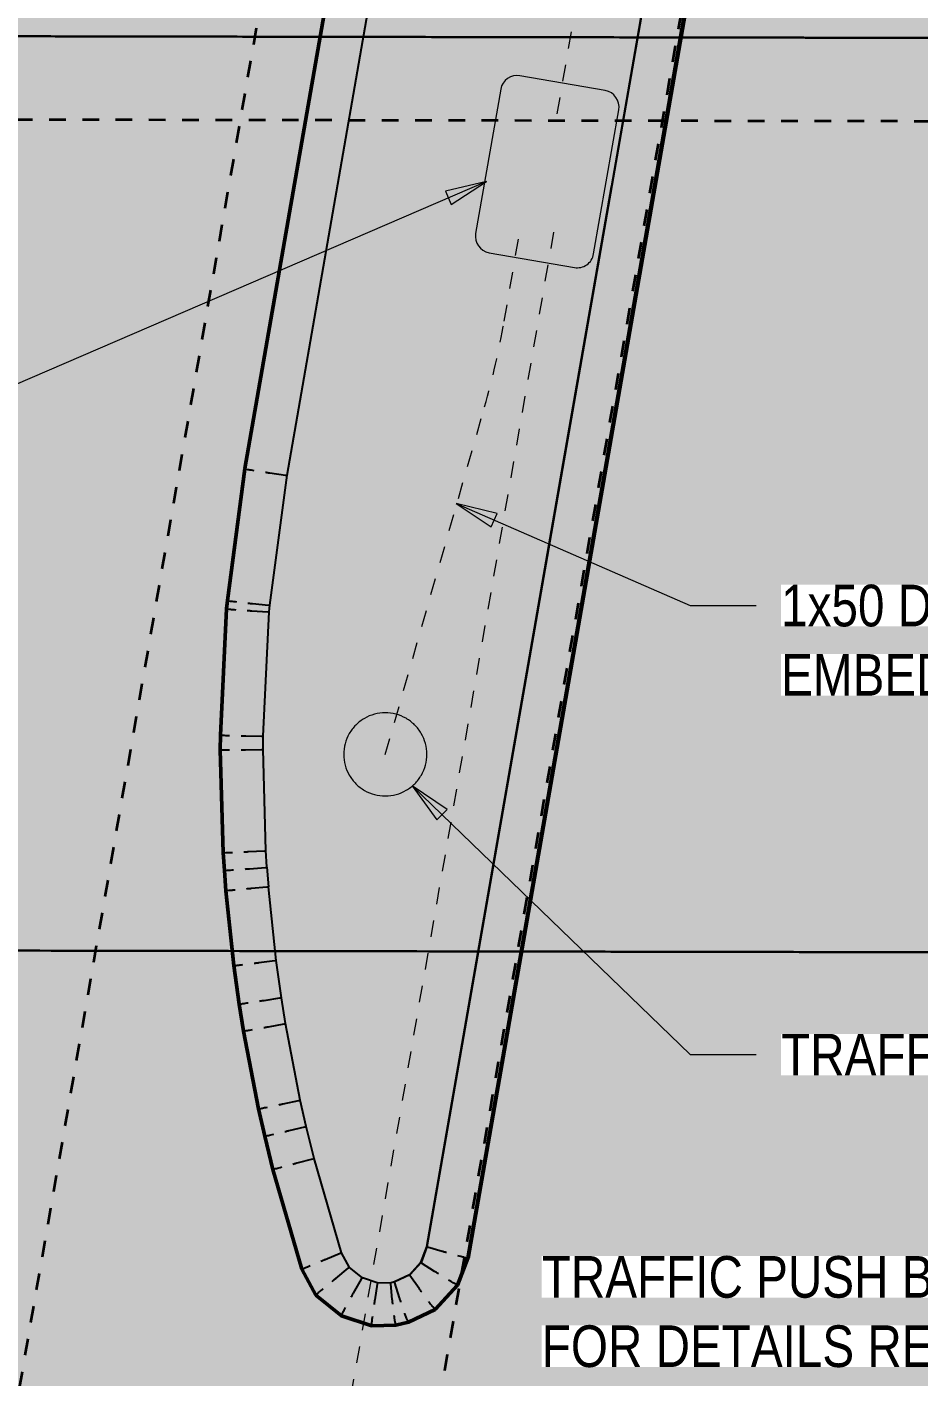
# Model space of a CAD drawing. Header units: metres. Extents: x -1161 to -1081, y 0 to 563.
# Drawn here: x -1126.31 to -1120.95, y 518.45 to 526.57 of the extents above; entities that cross this region are included whole.
import ezdxf

# ---------------------------------------------------------------- set-up
doc = ezdxf.new("R2010")
doc.units = ezdxf.units.M
for name, pattern in [('ControlLine', [0.02, 0.0125, -0.0025, 0.0025, -0.0025]), ('Dash - Tight', [0.0045, 0.003, -0.0015]), ('JacobsDash', [0.0045, 0.003, -0.0015])]:
    doc.linetypes.add(name, pattern=pattern)
for name, color, linetype, lineweight in [('A-DETL', 7, 'Continuous', 13), ('A-DETL-GENF', 7, 'Continuous', 9), ('A-FLOR', 7, 'Continuous', 50), ('A-FLOR-HDLN', 7, 'JacobsDash', 18), ('A-GENM', 7, 'Continuous', 35), ('A-MASS', 7, 'Continuous', 50), ('G-ANNO-TEXT', 7, 'Continuous', 9)]:
    doc.layers.add(name, color=color, linetype=linetype, lineweight=lineweight)
doc.styles.add('Arial Narrow_2', font='ARIALN.TTF', dxfattribs={"height": 0.25})

# ---------------------------------------------------------------- blocks, each defined once
blk = doc.blocks.new('T2DPAA-T2D-PWA-RW-M2D-000001_ControlLines_rvt-1-DRG-2873121 - DECK SLAB GENERAL ARRANGEMENT PLAN')
at = {"layer": 'A-DETL', "color": 150, "linetype": 'ControlLine', "lineweight": 35, "true_color": 0x0080ff}
blk.add_line((-1150.7819, 526.0536), (-1108.6949, 525.9788), dxfattribs=at)
blk = doc.blocks.new('T2DPAA-T2D-PWA-RW-M2D-000002_ControlLinesMinor_rvt-1-DRG-2873121 - DECK SLAB GENERAL ARRANGEMENT PLAN')
at = {"layer": 'A-DETL', "color": 150, "linetype": 'ControlLine', "lineweight": 35, "true_color": 0x0080ff}
for p, q in [((-1128.7625, 504.5909), (-1123.4935, 534.8344)), ((-1123.7031, 519.0658), (-1121.0236, 534.4455)), ((-1125.417, 509.2284), (-1123.7046, 519.0571)), ((-1123.7045, 519.0576), (-1123.7031, 519.0653))]:
    blk.add_line(p, q, dxfattribs=at)
blk = doc.blocks.new('Top of Pavement - RL A - Top of Pavement - RL A-68818558-DRG-2873121 - DECK SLAB GENERAL ARRANGEMENT PLAN')
at = {"layer": 'A-GENM', "color": 253, "lineweight": 25, "true_color": 0xa3a3a3}
blk.add_open_spline([(113.3139, 47.4193), (113.3606, 47.2423), (113.457, 46.8772), (113.603, 46.3238), (113.7519, 45.7592), (113.9009, 45.1947), (114.0499, 44.6301), (114.1989, 44.0655), (114.3478, 43.5009), (114.472, 43.0305), (114.5713, 42.6541), (114.6706, 42.2777), (114.7947, 41.8072), (114.9437, 41.2426), (115.0927, 40.678), (115.2416, 40.1134), (115.3906, 39.5488), (115.5396, 38.9842), (115.6886, 38.4197), (115.8375, 37.8551), (115.9865, 37.2905), (116.1355, 36.7259), (116.2845, 36.1613), (116.4334, 35.5967), (116.5824, 35.0321), (116.7314, 34.4674), (116.8804, 33.9028), (117.0294, 33.3382), (117.1783, 32.7736), (117.3273, 32.209), (117.4763, 31.6444), (117.6253, 31.0798), (117.7743, 30.5152), (117.9232, 29.9506), (118.0722, 29.3859), (118.2212, 28.8213), (118.3702, 28.2567), (118.5191, 27.6921), (118.6681, 27.1275), (118.8171, 26.5629), (118.9661, 25.9982), (119.1151, 25.4336), (119.2641, 24.869), (119.413, 24.3044), (119.562, 23.7398), (119.711, 23.1752), (119.8351, 22.7046), (119.9345, 22.3282), (120.009, 22.0459), (120.0834, 21.7636), (120.1828, 21.3872), (120.3069, 20.9167), (120.4559, 20.3521), (120.6049, 19.7874), (120.7539, 19.2228), (120.9028, 18.6582), (121.0518, 18.0936), (121.2008, 17.529), (121.3498, 16.9643), (121.4988, 16.3997), (121.6477, 15.8351), (121.7967, 15.2705), (121.9457, 14.7059), (122.0947, 14.1413), (122.2437, 13.5767), (122.3926, 13.012), (122.5416, 12.4474), (122.6906, 11.8828), (122.8396, 11.3182), (122.9885, 10.7536), (123.1375, 10.189), (123.2865, 9.6244), (123.4355, 9.0598), (123.5596, 8.5893), (123.6589, 8.2129), (123.7583, 7.8365), (123.8824, 7.366), (124.0314, 6.8014), (124.1803, 6.2368), (124.3293, 5.6722), (124.4783, 5.1076), (124.6273, 4.543), (124.7762, 3.9784), (124.9004, 3.5078), (124.9998, 3.1313), (125.0991, 2.7548), (125.2233, 2.2842), (125.3723, 1.7195), (125.5213, 1.1548), (125.6703, 0.5901), (125.8193, 0.0253), (125.9683, -0.5394), (126.1173, -1.1041), (126.2663, -1.6688), (126.4153, -2.2336), (126.5643, -2.7983), (126.7134, -3.363), (126.8624, -3.9277), (127.0114, -4.4924), (127.1604, -5.0571), (127.3094, -5.6218), (127.4584, -6.1865), (127.6074, -6.7512), (127.7564, -7.3159), (127.9054, -7.8806), (128.0544, -8.4453), (128.2034, -9.01), (128.3313, -9.4946), (128.4095, -9.7911), (128.438, -9.8993)], degree=3, knots=[0.318789, 0.318789, 0.318789, 0.318789, 0.3225806, 0.3266129, 0.3306452, 0.3346774, 0.3387097, 0.3427419, 0.3467742, 0.3508065, 0.3528226, 0.3548387, 0.358871, 0.3629032, 0.3669355, 0.3709677, 0.375, 0.3790323, 0.3830645, 0.3870968, 0.391129, 0.3951613, 0.3991935, 0.4032258, 0.4072581, 0.4112903, 0.4153226, 0.4193548, 0.4233871, 0.4274194, 0.4314516, 0.4354839, 0.4395161, 0.4435484, 0.4475806, 0.4516129, 0.4556452, 0.4596774, 0.4637097, 0.4677419, 0.4717742, 0.4758065, 0.4798387, 0.483871, 0.4879032, 0.4919355, 0.4959677, 0.4979839, 0.5, 0.5020161, 0.5040323, 0.5080645, 0.5120968, 0.516129, 0.5201613, 0.5241935, 0.5282258, 0.5322581, 0.5362903, 0.5403226, 0.5443548, 0.5483871, 0.5524194, 0.5564516, 0.5604839, 0.5645161, 0.5685484, 0.5725806, 0.5766129, 0.5806452, 0.5846774, 0.5887097, 0.5927419, 0.5967742, 0.5987903, 0.6008065, 0.6048387, 0.608871, 0.6129032, 0.6169355, 0.6209677, 0.625, 0.6290323, 0.6330645, 0.6350806, 0.6370968, 0.641129, 0.6451613, 0.6491935, 0.6532258, 0.6572581, 0.6612903, 0.6653226, 0.6693548, 0.6733871, 0.6774194, 0.6814516, 0.6854839, 0.6895161, 0.6935484, 0.6975806, 0.7016129, 0.7056452, 0.7096774, 0.7137097, 0.7177419, 0.7217742, 0.7258065, 0.7281252, 0.7281252, 0.7281252, 0.7281252], dxfattribs=at)
at = {"layer": 'A-GENM', "color": 9, "lineweight": 25, "true_color": 0xbebebe}
for points in [[(119.562, 23.7398), (119.5325, 23.8517), (119.503, 23.9635), (119.4734, 24.0754)], [(119.711, 23.1752), (119.6613, 23.3634), (119.6117, 23.5516), (119.562, 23.7398)], [(119.86, 22.6105), (119.8103, 22.7987), (119.7607, 22.9869), (119.711, 23.1752)], [(120.009, 22.0459), (119.9841, 22.14), (119.9345, 22.3282), (119.8848, 22.5164), (119.86, 22.6105)], [(120.1579, 21.4813), (120.1331, 21.5754), (120.0834, 21.7636), (120.0338, 21.9518), (120.009, 22.0459)], [(120.6049, 19.7874), (120.5704, 19.918), (120.536, 20.0486), (120.5015, 20.1792)], [(120.7539, 19.2228), (120.7187, 19.3561), (120.6835, 19.4894), (120.6484, 19.6226)]]:
    blk.add_open_spline(points, degree=3, dxfattribs=at)
blk.add_open_spline([(120.3546, 20.7358), (120.3387, 20.7961), (120.2732, 21.0446), (120.2076, 21.2931), (120.1579, 21.4813)], degree=3, knots=[-0.509356026, -0.509356026, -0.509356026, -0.509356026, -0.508064516, -0.504032258, -0.504032258, -0.504032258, -0.504032258], dxfattribs=at)
at = {"layer": 'A-GENM', "color": 254, "lineweight": 25, "true_color": 0xd1d1d1}
for points, knots in [([(120.5015, 20.1792), (120.4863, 20.2368), (120.4373, 20.4224), (120.3884, 20.6079), (120.3546, 20.7358)], [-0.513331016, -0.513331016, -0.513331016, -0.513331016, -0.512096774, -0.509356026, -0.509356026, -0.509356026, -0.509356026]), ([(121.089, 17.9528), (121.0766, 17.9997), (121.0145, 18.2349), (120.9525, 18.47), (120.9028, 18.6582)], [-0.529230979, -0.529230979, -0.529230979, -0.529230979, -0.528225806, -0.524193548, -0.524193548, -0.524193548, -0.524193548])]:
    blk.add_open_spline(points, degree=3, knots=knots, dxfattribs=at)
for points in [[(120.6484, 19.6226), (120.6339, 19.6776), (120.6194, 19.7325), (120.6049, 19.7874)], [(120.9028, 18.6582), (120.8532, 18.8464), (120.8035, 19.0346), (120.7539, 19.2228)]]:
    blk.add_open_spline(points, degree=3, dxfattribs=at)
blk = doc.blocks.new('T2DPAA-T2D-C3S-RS-M3D-100334_rvt-1-DRG-2873121 - DECK SLAB GENERAL ARRANGEMENT PLAN')
at = {"layer": 'A-GENM', "color": 253, "lineweight": 25, "true_color": 0xa3a3a3}
for points, knots in [([(-1150.7819, 526.5536), (-1150.6013, 526.5533), (-1150.2288, 526.5526), (-1149.6644, 526.5516), (-1149.0888, 526.5506), (-1148.5132, 526.5495), (-1147.9376, 526.5485), (-1147.362, 526.5475), (-1146.7864, 526.5465), (-1146.3067, 526.5456), (-1145.9229, 526.5449), (-1145.5392, 526.5443), (-1145.0595, 526.5434), (-1144.4839, 526.5424), (-1143.9083, 526.5414), (-1143.3327, 526.5403), (-1142.7571, 526.5393), (-1142.1814, 526.5383), (-1141.6058, 526.5373), (-1141.0302, 526.5362), (-1140.4546, 526.5352), (-1139.8789, 526.5342), (-1139.3033, 526.5332), (-1138.7277, 526.5321), (-1138.152, 526.5311), (-1137.5764, 526.5301), (-1137.0008, 526.5291), (-1136.4251, 526.5281), (-1135.8495, 526.527), (-1135.2738, 526.526), (-1134.6982, 526.525), (-1134.1226, 526.524), (-1133.5469, 526.5229), (-1132.9713, 526.5219), (-1132.3956, 526.5209), (-1131.82, 526.5199), (-1131.2443, 526.5188), (-1130.6687, 526.5178), (-1130.093, 526.5168), (-1129.5174, 526.5158), (-1128.9418, 526.5147), (-1128.3661, 526.5137), (-1127.7905, 526.5127), (-1127.2148, 526.5117), (-1126.6392, 526.5107), (-1126.1594, 526.5098), (-1125.7757, 526.5091), (-1125.3919, 526.5084), (-1124.9122, 526.5076), (-1124.4325, 526.5067), (-1124.0487, 526.5061), (-1123.665, 526.5054), (-1123.1853, 526.5045), (-1122.6096, 526.5035), (-1122.034, 526.5025), (-1121.4583, 526.5014), (-1120.8827, 526.5004), (-1120.307, 526.4994), (-1119.9232, 526.4987), (-1119.7314, 526.4984)], [0.157164, 0.157164, 0.157164, 0.157164, 0.171875, 0.1875, 0.203125, 0.21875, 0.234375, 0.25, 0.265625, 0.28125, 0.2890625, 0.296875, 0.3125, 0.328125, 0.34375, 0.359375, 0.375, 0.390625, 0.40625, 0.421875, 0.4375, 0.453125, 0.46875, 0.484375, 0.5, 0.515625, 0.53125, 0.546875, 0.5625, 0.578125, 0.59375, 0.609375, 0.625, 0.640625, 0.65625, 0.671875, 0.6875, 0.703125, 0.71875, 0.734375, 0.75, 0.765625, 0.78125, 0.796875, 0.8125, 0.828125, 0.8359375, 0.84375, 0.859375, 0.875, 0.8828125, 0.890625, 0.90625, 0.921875, 0.9375, 0.953125, 0.96875, 0.984375, 1, 1, 1, 1]), ([(-1124.3048, 521.0095), (-1123.9495, 521.0089), (-1123.4166, 521.0079), (-1122.7059, 521.0067), (-1122.3506, 521.006), (-1122.173, 521.0057)], [-0.11764706, -0.11764706, -0.11764706, -0.11764706, -0.08823529, -0.07352941, -0.05882353, -0.05882353, -0.05882353, -0.05882353]), ([(-1122.173, 521.0057), (-1121.9953, 521.0054), (-1121.64, 521.0048), (-1120.9294, 521.0035), (-1120.3964, 521.0026), (-1120.0411, 521.0019)], [-0.05882353, -0.05882353, -0.05882353, -0.05882353, -0.04411765, -0.02941176, 0, 0, 0, 0])]:
    blk.add_open_spline(points, degree=3, knots=knots, dxfattribs=at)
at = {"layer": 'A-GENM', "color": 9, "lineweight": 25, "true_color": 0xbebebe}
for points in [[(-1126.0635, 526.5096), (-1126.2554, 526.51), (-1126.4473, 526.5103), (-1126.6392, 526.5107)], [(-1125.4879, 526.5086), (-1125.5838, 526.5088), (-1125.7757, 526.5091), (-1125.9676, 526.5095), (-1126.0635, 526.5096)], [(-1124.9122, 526.5076), (-1125.1041, 526.5079), (-1125.296, 526.5083), (-1125.4879, 526.5086)], [(-1124.3366, 526.5066), (-1124.5284, 526.5069), (-1124.7203, 526.5072), (-1124.9122, 526.5076)], [(-1123.7609, 526.5055), (-1123.8569, 526.5057), (-1124.0487, 526.5061), (-1124.2406, 526.5064), (-1124.3366, 526.5066)], [(-1123.1853, 526.5045), (-1123.3771, 526.5049), (-1123.569, 526.5052), (-1123.7609, 526.5055)], [(-1122.2044, 526.5028), (-1122.3395, 526.503), (-1122.4745, 526.5033), (-1122.6096, 526.5035)], [(-1121.6205, 526.5017), (-1121.7583, 526.502), (-1121.8961, 526.5022), (-1122.034, 526.5025)]]:
    blk.add_open_spline(points, degree=3, dxfattribs=at)
at = {"layer": 'A-GENM', "color": 254, "lineweight": 25, "true_color": 0xd1d1d1}
for points in [[(-1122.6096, 526.5035), (-1122.8015, 526.5038), (-1122.9934, 526.5042), (-1123.1853, 526.5045)], [(-1122.034, 526.5025), (-1122.0908, 526.5026), (-1122.1476, 526.5027), (-1122.2044, 526.5028)], [(-1121.4583, 526.5014), (-1121.5124, 526.5015), (-1121.5664, 526.5016), (-1121.6205, 526.5017)], [(-1120.8827, 526.5004), (-1121.0745, 526.5008), (-1121.2664, 526.5011), (-1121.4583, 526.5014)]]:
    blk.add_open_spline(points, degree=3, dxfattribs=at)
at = {"layer": 'A-GENM', "color": 9, "lineweight": 25, "true_color": 0xbebebe}
blk.add_open_spline([(-1120.0411, 521.0019), (-1120.3964, 521.0026), (-1120.9294, 521.0035), (-1121.64, 521.0048), (-1122.173, 521.0057), (-1122.7059, 521.0067), (-1123.4166, 521.0079), (-1124.3048, 521.0095), (-1125.3708, 521.0114), (-1126.4367, 521.0133), (-1127.5026, 521.0152), (-1128.5685, 521.0171), (-1129.6345, 521.019), (-1130.7004, 521.0209), (-1131.7588, 521.0227), (-1132.4619, 521.024), (-1132.8098, 521.0246)], degree=3, knots=[-1, -1, -1, -1, -0.9705882, -0.9558824, -0.9411765, -0.9264706, -0.9117647, -0.8823529, -0.8529412, -0.8235294, -0.7941176, -0.7647059, -0.7352941, -0.7058824, -0.6764706, -0.6476786, -0.6476786, -0.6476786, -0.6476786], dxfattribs=at)
at = {"layer": 'A-GENM', "color": 253, "lineweight": 25, "true_color": 0xa3a3a3}
blk.add_open_spline([(-1126.4367, 521.0133), (-1126.0814, 521.0127), (-1125.3708, 521.0114), (-1124.6601, 521.0101), (-1124.3048, 521.0095)], degree=3, dxfattribs=at)
at = {"layer": 'A-GENM', "color": 253, "lineweight": 25, "true_color": 0xa3a3a3, "rotation": 75.11694444444437}
blk.add_blockref('Top of Pavement - RL A - Top of Pavement - RL A-68818558-DRG-2873121 - DECK SLAB GENERAL ARRANGEMENT PLAN', (-1134.0578, 404.8616), dxfattribs=at)
blk = doc.blocks.new('T2DPAA-T2D-C3S-TF-XRF-100101_dwg-40805745-DRG-2873121 - DECK SLAB GENERAL ARRANGEMENT PLAN')
at = {"lineweight": 18}
blk.add_hatch(color=256, dxfattribs=at).paths.add_polyline_path([(155.8489, -678.8871), (155.8719, -678.9381), (155.9057, -678.9828), (155.9486, -679.0187), (155.9984, -679.0443), (156.0526, -679.0581), (156.1086, -679.0595), (156.1635, -679.0484), (156.2145, -679.0254), (156.2591, -678.9916), (156.2951, -678.9487), (156.3207, -678.8989), (156.3345, -678.8446), (156.3359, -678.7887), (156.3248, -678.7338), (156.3017, -678.6828), (156.2679, -678.6381), (156.2251, -678.6021), (156.1752, -678.5766), (156.121, -678.5628), (156.065, -678.5614), (156.0102, -678.5725), (155.9591, -678.5955), (155.9145, -678.6293), (155.8785, -678.6722), (155.8526, -678.7235), (155.8392, -678.7763), (155.8378, -678.8322)])
at = {"color": 251, "lineweight": 18, "true_color": 0x4d4d4d}
for start, end in [(105, 120), (90, 105), (75, 90), (60, 75), (135, 150), (120, 135), (45, 60), (30, 45), (165, 180), (150, 165), (15, 30), (360, 15), (180, 195), (345, 0), (195, 210), (330, 345), (210, 225), (225, 240), (300, 315), (315, 330), (240, 255), (255, 270), (270, 285), (285, 300)]:
    blk.add_arc((156.0856, -678.8103), 0.25, start, end, dxfattribs=at)
blk = doc.blocks.new('T2DPAA-T2D-C3S-TF-XRF-100102_dwg-40805790-DRG-2873121 - DECK SLAB GENERAL ARRANGEMENT PLAN')
at = {"lineweight": 18}
for p, q in [((41.3904, -680.943), (40.5138, -681.0197)), ((41.5441, -681.5519), (41.4988, -681.0339)), ((40.4229, -681.128), (40.4682, -681.6461)), ((40.5765, -681.737), (41.4532, -681.6603))]:
    blk.add_line(p, q, dxfattribs=at)
at = {"color": 1, "linetype": 'Dash - Tight', "lineweight": 18, "true_color": 0xff0000}
for p, q in [((41.3341, -681.3093), (42.1203, -681.2405)), ((37.3476, -681.2994), (39.5195, -681.3396)), ((40.048, -681.3215), (40.6241, -681.2711)), ((40.6415, -681.4703), (23.531, -682.9673))]:
    blk.add_line(p, q, dxfattribs=at)
at = {"lineweight": 18}
for centre, start, end in [((41.3991, -681.0426), 5.00012, 95.00012), ((40.5225, -681.1193), 95.00012, 185.00012), ((41.4445, -681.5607), 275.00012, 5.00012), ((40.5678, -681.6374), 185.00012, 275.00012)]:
    blk.add_arc(centre, 0.1, start, end, dxfattribs=at)
at = {"color": 1, "linetype": 'Dash - Tight', "lineweight": 18, "true_color": 0xff0000}
blk.add_arc((39.6122, -676.3405), 5, 268.93822, 275.00012, dxfattribs=at)
blk = doc.blocks.new('T2DPAA-T2D-PWC-TF-M2D-100101_TrafficSigDesign_rvt-1-DRG-2873121 - DECK SLAB GENERAL ARRANGEMENT PLAN')
at = {"color": 1, "linetype": 'Dash - Tight', "lineweight": 18, "true_color": 0xff0000, "rotation": 75.11694444444437}
blk.add_blockref('T2DPAA-T2D-C3S-TF-XRF-100102_dwg-40805790-DRG-2873121 - DECK SLAB GENERAL ARRANGEMENT PLAN', (-1792.1969, 661.0881), dxfattribs=at)
at = {"lineweight": 18, "rotation": 75.11694444444437}
blk.add_blockref('T2DPAA-T2D-C3S-TF-XRF-100101_dwg-40805745-DRG-2873121 - DECK SLAB GENERAL ARRANGEMENT PLAN', (-1820.2888, 545.6942), dxfattribs=at)
blk = doc.blocks.new('Mass 1 - Mass 1-5299959-DRG-2873121 - DECK SLAB GENERAL ARRANGEMENT PLAN')
at = {"layer": 'A-MASS'}
for p, q in [((217.381, 1221.8284), (228.3625, 1222.7891)), ((216.5867, 1221.7264), (217.3797, 1221.8282)), ((216.5374, 1221.718), (216.5867, 1221.7264)), ((215.7945, 1221.5593), (216.5374, 1221.718)), ((215.7085, 1221.537), (215.7945, 1221.5593)), ((215.1155, 1221.3613), (215.7085, 1221.537)), ((214.898, 1221.2867), (215.0146, 1221.3274)), ((215.0146, 1221.3274), (215.1155, 1221.3613)), ((214.4756, 1221.1256), (214.898, 1221.2867)), ((214.2607, 1221.035), (214.4756, 1221.1256)), ((214.1104, 1220.9682), (214.2607, 1221.035)), ((213.6813, 1220.7606), (214.1104, 1220.9682)), ((213.5318, 1220.6823), (213.6813, 1220.7606)), ((213.3522, 1220.5838), (213.5318, 1220.6823)), ((227.9641, 1220.6121), (213.137, 1219.3148)), ((213.1374, 1219.3115), (227.9644, 1220.6087)), ((212.8169, 1220.2618), (213.3522, 1220.5838)), ((212.6887, 1220.1395), (212.8169, 1220.2618)), ((212.6063, 1219.9595), (212.6887, 1220.1395)), ((212.5967, 1219.7675), (212.6063, 1219.9595)), ((212.6376, 1219.6286), (212.5967, 1219.7675)), ((212.6729, 1219.5601), (212.6376, 1219.6286)), ((212.7893, 1219.4244), (212.6729, 1219.5601)), ((212.9647, 1219.3326), (212.7893, 1219.4244)), ((213.137, 1219.3148), (212.9647, 1219.3326))]:
    blk.add_line(p, q, dxfattribs=at)

msp = doc.modelspace()

# ---------------------------------------------------------------- hatches: boundary and pattern name
at = {"layer": 'A-DETL-GENF', "true_color": 0xc0c0c0, "transparency": 33554624}
h = msp.add_hatch(color=9, dxfattribs=at)
h.paths.add_polyline_path([(-1111.4068, 507.6833), (-1111.4038, 509.3104), (-1115.8427, 509.5292), (-1115.9672, 509.6084), (-1116.0843, 509.6947), (-1116.1785, 509.7729), (-1116.2782, 509.8688), (-1115.9515, 510.1359), (-1115.8802, 510.0721), (-1115.8383, 510.0373), (-1111.9939, 509.8934), (-1111.8511, 509.8074), (-1111.7031, 509.7308), (-1111.5505, 509.6639), (-1111.3939, 509.607), (-1105.4244, 543.8703), (-1105.0297, 543.8889), (-1105.0437, 546.0535), (-1135.8197, 546.0535), (-1135.8232, 544.1752), (-1141.7908, 509.9228), (-1142.1676, 509.9226), (-1142.1716, 507.7407), (-1111.7207, 507.6839)])
h.paths.add_polyline_path([(-1141.9428, 509.9086), (-1141.9428, 509.9086), (-1141.8958, 509.9086)])
h.paths.add_polyline_path([(-1113.0758, 510.4344), (-1113.5295, 511.0763), (-1112.9817, 510.9822), (-1113.0494, 510.5882)])
h.paths.add_polyline_path([(-1114.5522, 511.4141), (-1114.5522, 511.4142), (-1114.5522, 511.4142)])
h.paths.add_polyline_path([(-1114.5522, 511.4141), (-1114.5522, 511.4142), (-1114.5522, 511.4142)])
h.paths.add_polyline_path([(-1114.5522, 511.4142), (-1114.5522, 511.4142), (-1114.5548, 511.4883)])
h.paths.add_polyline_path([(-1116.9781, 512.2536), (-1116.9781, 512.2536), (-1116.9781, 512.4315)])
h.paths.add_polyline_path([(-1115.0674, 515.8749), (-1115.1233, 515.8783), (-1115.1771, 515.894), (-1115.2259, 515.9213), (-1115.2675, 515.9588), (-1115.2997, 516.0046), (-1115.3209, 516.0564), (-1115.3301, 516.1116), (-1115.3267, 516.1675), (-1115.311, 516.2212), (-1115.2837, 516.2701), (-1115.2462, 516.3117), (-1115.2004, 516.3439), (-1115.1486, 516.3651), (-1115.0934, 516.3743), (-1115.0375, 516.3709), (-1114.9838, 516.3552), (-1114.9349, 516.3279), (-1114.8933, 516.2904), (-1114.8611, 516.2446), (-1114.8399, 516.1928), (-1114.8308, 516.1376), (-1114.8341, 516.0817), (-1114.8499, 516.028), (-1114.8771, 515.9791), (-1114.9146, 515.9375), (-1114.9604, 515.9053), (-1115.0122, 515.8841)])
h.paths.add_polyline_path([(-1137.0676, 517.9372), (-1137.2404, 517.9646), (-1137.17, 518.409), (-1136.9972, 518.3817)])
h.paths.add_polyline_path([(-1115.8363, 519.4858), (-1116.5316, 519.4858), (-1116.5316, 520.4658), (-1115.5188, 520.4658), (-1115.6916, 519.4858)])
h.paths.add_polyline_path([(-1132.9721, 520.4137), (-1133.8993, 520.6601), (-1133.7199, 521.6724), (-1132.7564, 521.2255), (-1132.8746, 520.7806)])
h.paths.add_polyline_path([(-1124.1477, 521.9446), (-1124.2036, 521.9479), (-1124.2573, 521.9637), (-1124.3062, 521.9909), (-1124.3478, 522.0284), (-1124.38, 522.0742), (-1124.4012, 522.126), (-1124.4103, 522.1813), (-1124.4069, 522.2371), (-1124.3912, 522.2909), (-1124.3639, 522.3398), (-1124.3264, 522.3813), (-1124.2807, 522.4135), (-1124.2288, 522.4347), (-1124.1736, 522.4439), (-1124.1177, 522.4405), (-1124.064, 522.4248), (-1124.0151, 522.3975), (-1123.9735, 522.36), (-1123.9413, 522.3142), (-1123.9201, 522.2624), (-1123.911, 522.2072), (-1123.9144, 522.1513), (-1123.9301, 522.0976), (-1123.9574, 522.0487), (-1123.9948, 522.0071), (-1124.0406, 521.9749), (-1124.0924, 521.9537)])
h.paths.add_polyline_path([(-1110.154, 535.2026), (-1110.3264, 535.2326), (-1110.2491, 535.6759), (-1110.0767, 535.6459), (-1110.1405, 535.28)])
h.paths.add_polyline_path([(-1121.9534, 535.2613), (-1122.0093, 535.2655), (-1122.0627, 535.2821), (-1122.1112, 535.3101), (-1122.1522, 535.3482), (-1122.1838, 535.395), (-1122.2041, 535.4467), (-1122.2123, 535.502), (-1122.2081, 535.5579), (-1122.1915, 535.6113), (-1122.1635, 535.6598), (-1122.1253, 535.7008), (-1122.079, 535.7323), (-1122.0269, 535.7526), (-1121.9715, 535.7609), (-1121.9157, 535.7567), (-1121.8622, 535.7401), (-1121.8138, 535.7121), (-1121.7728, 535.6739), (-1121.7413, 535.6276), (-1121.7207, 535.5739), (-1121.7127, 535.5201), (-1121.7169, 535.4643), (-1121.7335, 535.4108), (-1121.7615, 535.3624), (-1121.7997, 535.3214), (-1121.8459, 535.2899), (-1121.8981, 535.2695), (-1121.925, 535.2655)])
h.paths.add_polyline_path([(-1132.0744, 541.518), (-1131.9775, 542.0653), (-1131.4302, 541.9684), (-1131.7649, 541.7344)])
h.paths.add_polyline_path([(-1108.9396, 542.3796), (-1108.9396, 542.3796), (-1109.1005, 542.4389)])
h.paths.add_polyline_path([(-1127.7567, 542.3791), (-1127.7567, 542.3796), (-1127.7567, 542.3796)])
h.paths.add_polyline_path([(-1125.0406, 542.3796), (-1125.0406, 542.3796), (-1125.0359, 542.3796)])
h.paths.add_polyline_path([(-1109.9652, 543.3779), (-1109.9652, 543.3779), (-1109.9652, 543.3941)])
h.paths.add_polyline_path([(-1114.5775, 543.3779), (-1114.5775, 543.3779), (-1114.6427, 543.3779)])
h.paths.add_polyline_path([(-1114.7136, 543.3779), (-1114.7136, 543.3779), (-1114.8848, 543.3779)])
h.paths.add_polyline_path([(-1114.6994, 543.3779), (-1114.6994, 543.3779), (-1114.7136, 543.3779)])
h.paths.add_polyline_path([(-1114.6852, 543.3779), (-1114.6852, 543.3779), (-1114.6994, 543.3779)])
h.paths.add_polyline_path([(-1115.2978, 543.3779), (-1115.2978, 543.3779), (-1115.3382, 543.3779)])
h.paths.add_polyline_path([(-1125.1849, 543.378), (-1125.1849, 543.378), (-1125.241, 543.378)])
h.paths.add_polyline_path([(-1125.1674, 543.378), (-1125.1674, 543.378), (-1125.1849, 543.378)])
h.paths.add_polyline_path([(-1127.0023, 543.378), (-1127.0023, 543.378), (-1127.0023, 543.3869)])
h.paths.add_polyline_path([(-1127.227, 543.378), (-1127.227, 543.378), (-1127.2365, 543.378)])
h.paths.add_polyline_path([(-1135.8562, 543.378), (-1135.8562, 543.378), (-1135.8562, 543.3908)])
h.paths.add_polyline_path([(-1109.5636, 543.5777), (-1109.5636, 543.5777), (-1109.4664, 543.5777)])
h.paths.add_polyline_path([(-1113.5623, 543.5777), (-1113.5623, 543.5777), (-1113.5359, 543.5777)])
h.paths.add_polyline_path([(-1113.6023, 543.5777), (-1113.6023, 543.5777), (-1113.5623, 543.5777)])
h.paths.add_polyline_path([(-1113.6432, 543.5777), (-1113.6432, 543.5777), (-1113.6023, 543.5777)])
h.paths.add_polyline_path([(-1113.6847, 543.5777), (-1113.6847, 543.5777), (-1113.6432, 543.5777)])
h.paths.add_polyline_path([(-1113.7268, 543.5777), (-1113.7268, 543.5777), (-1113.6847, 543.5777)])
h.paths.add_polyline_path([(-1113.7317, 543.5777), (-1113.7317, 543.5777), (-1113.7268, 543.5777)])
h.paths.add_polyline_path([(-1113.7692, 543.5777), (-1113.7692, 543.5777), (-1113.7657, 543.5777)])
h.paths.add_polyline_path([(-1115.2665, 543.5777), (-1115.2665, 543.5777), (-1115.1667, 543.5777)])
h.paths.add_polyline_path([(-1115.6955, 543.5777), (-1115.6955, 543.5777), (-1115.6955, 543.5777)])
h.paths.add_polyline_path([(-1117.3617, 543.5777), (-1117.3617, 543.5777), (-1117.3219, 543.5777)])
h.paths.add_polyline_path([(-1123.9205, 543.5778), (-1123.9205, 543.5778), (-1123.9121, 543.5778)])
h.paths.add_polyline_path([(-1123.8701, 543.5778), (-1123.8701, 543.5778), (-1123.8286, 543.5778)])
h.paths.add_polyline_path([(-1124.8468, 543.5778), (-1124.8468, 543.5778), (-1124.8434, 543.5778)])
h.paths.add_polyline_path([(-1124.5357, 543.5778), (-1124.5357, 543.5778), (-1124.5357, 543.5893)])
h.paths.add_polyline_path([(-1125.773, 543.5778), (-1125.773, 543.5778), (-1125.7272, 543.5778)])
h.paths.add_polyline_path([(-1134.3195, 543.5779), (-1134.3195, 543.5779), (-1134.2873, 543.5779)])
h.paths.add_polyline_path([(-1134.2648, 543.5779), (-1134.2648, 543.5779), (-1134.1429, 543.5779)])
h.paths.add_polyline_path([(-1134.5774, 543.5779), (-1134.5774, 543.5779), (-1134.5345, 543.5779)])
h.paths.add_polyline_path([(-1134.6205, 543.5779), (-1134.6205, 543.5779), (-1134.6078, 543.5779)])
h.paths.add_polyline_path([(-1127.5997, 543.9528), (-1127.5997, 543.9528), (-1127.5997, 543.9535)])
at = {"layer": 'G-ANNO-TEXT'}
for points in [[(-1123.5526, 525.6378), (-1123.7996, 525.5792), (-1123.7647, 525.4983)], [(-1123.7354, 523.7014), (-1123.5238, 523.5611), (-1123.4886, 523.6419)], [(-1124.0001, 522.0046), (-1123.851, 521.7991), (-1123.7897, 521.8625)]]:
    msp.add_hatch(color=256, dxfattribs=at).paths.add_polyline_path(points)

# ---------------------------------------------------------------- linework, layer by layer
at = {"layer": 'A-FLOR', "lineweight": 25}
for p, q in [((-1125.0052, 523.9095), (-1123.1128, 534.7711)), ((-1123.111, 534.7715), (-1125.0034, 523.91)), ((-1124.7513, 523.8712), (-1122.8599, 534.7274)), ((-1121.3606, 533.8703), (-1123.9109, 519.2322)), ((-1121.1112, 533.8269), (-1123.6657, 519.1641)), ((-1123.6639, 519.1645), (-1121.1093, 533.8273)), ((-1122.197, 529.0833), (-1122.8022, 525.6091)), ((-1122.8035, 525.6021), (-1123.0551, 524.1575)), ((-1122.8022, 525.6091), (-1122.8035, 525.6021)), ((-1123.0551, 524.1575), (-1123.6604, 520.6833)), ((-1125.1104, 523.1174), (-1125.0051, 523.9095)), ((-1125.0033, 523.91), (-1125.1086, 523.1178)), ((-1125.0034, 523.91), (-1125.0052, 523.9095)), ((-1125.0052, 523.9095), (-1124.9886, 523.9061)), ((-1124.8551, 523.0896), (-1124.7513, 523.8712)), ((-1124.8547, 523.8853), (-1124.7602, 523.8716)), ((-1124.7538, 523.8707), (-1124.7513, 523.8712)), ((-1125.1149, 523.0676), (-1125.1104, 523.1174)), ((-1125.1086, 523.1178), (-1125.113, 523.068)), ((-1125.1086, 523.1178), (-1125.1104, 523.1174)), ((-1125.1104, 523.1174), (-1125.0937, 523.1147)), ((-1124.9591, 523.0996), (-1124.8641, 523.0896)), ((-1124.8587, 523.0502), (-1124.8551, 523.0896)), ((-1124.8576, 523.089), (-1124.8551, 523.0896)), ((-1125.1523, 522.3088), (-1125.1149, 523.0676)), ((-1125.113, 523.068), (-1125.1505, 522.3092)), ((-1125.113, 523.068), (-1125.1149, 523.0676)), ((-1125.1149, 523.0676), (-1125.0981, 523.0657)), ((-1124.963, 523.0561), (-1124.8677, 523.0501)), ((-1124.8956, 522.3021), (-1124.8587, 523.0502)), ((-1124.8611, 523.0497), (-1124.8587, 523.0502)), ((-1125.153, 522.22), (-1125.1523, 522.3088)), ((-1125.1505, 522.3092), (-1125.1523, 522.3088)), ((-1125.1523, 522.3088), (-1125.1356, 522.3078)), ((-1125.1505, 522.3092), (-1125.1511, 522.2204)), ((-1125.0001, 522.3038), (-1124.9046, 522.3016)), ((-1124.898, 522.3015), (-1124.8956, 522.3021)), ((-1124.8961, 522.2231), (-1124.8956, 522.3021)), ((-1125.1511, 522.2204), (-1125.153, 522.22)), ((-1125.153, 522.22), (-1125.1362, 522.2197)), ((-1125.1354, 521.6018), (-1125.153, 522.22)), ((-1125.1511, 522.2204), (-1125.1336, 521.6023)), ((-1125.0007, 522.221), (-1124.9052, 522.2224)), ((-1124.8986, 522.2226), (-1124.8961, 522.2231)), ((-1124.8789, 521.6141), (-1124.8961, 522.2231)), ((-1125.1336, 521.6023), (-1125.1354, 521.6018)), ((-1125.1354, 521.6018), (-1125.1187, 521.6022)), ((-1125.1285, 521.4956), (-1125.1354, 521.6018)), ((-1125.1336, 521.6023), (-1125.1267, 521.496)), ((-1124.9833, 521.6084), (-1124.8879, 521.6132)), ((-1124.8813, 521.6135), (-1124.8789, 521.6141)), ((-1124.8724, 521.5139), (-1124.8789, 521.6141)), ((-1125.1285, 521.4956), (-1125.1118, 521.4964)), ((-1125.1267, 521.496), (-1125.1285, 521.4956)), ((-1125.1192, 521.3724), (-1125.1285, 521.4956)), ((-1125.1173, 521.3728), (-1125.1267, 521.496)), ((-1124.9767, 521.5058), (-1124.8814, 521.5128)), ((-1124.8748, 521.5133), (-1124.8724, 521.5139)), ((-1124.8724, 521.5139), (-1124.8634, 521.3958)), ((-1124.8724, 521.3946), (-1124.9676, 521.3857)), ((-1124.8634, 521.3958), (-1124.8658, 521.3953)), ((-1124.817, 520.9543), (-1124.8634, 521.3958)), ((-1125.1025, 521.3736), (-1125.1192, 521.3724)), ((-1125.1192, 521.3724), (-1125.1173, 521.3728)), ((-1125.0719, 520.9229), (-1125.1192, 521.3724)), ((-1125.1173, 521.3728), (-1125.0701, 520.9233)), ((-1125.0719, 520.9229), (-1125.0553, 520.9247)), ((-1125.0701, 520.9233), (-1125.0719, 520.9229)), ((-1125.0396, 520.6919), (-1125.0719, 520.9229)), ((-1125.0701, 520.9233), (-1125.0378, 520.6923)), ((-1124.9208, 520.9411), (-1124.826, 520.9529)), ((-1124.8194, 520.9537), (-1124.817, 520.9543)), ((-1124.7857, 520.7301), (-1124.817, 520.9543)), ((-1125.0396, 520.6919), (-1125.0231, 520.6942)), ((-1125.0378, 520.6923), (-1125.0396, 520.6919)), ((-1125.0136, 520.5295), (-1125.0396, 520.6919)), ((-1125.0378, 520.6923), (-1125.0118, 520.5299)), ((-1124.8891, 520.7142), (-1124.7946, 520.7285)), ((-1124.7881, 520.7296), (-1124.7857, 520.7301)), ((-1124.7607, 520.5742), (-1124.7857, 520.7301)), ((-1123.6604, 520.6833), (-1123.9133, 519.2317)), ((-1124.8638, 520.5558), (-1124.7696, 520.5725)), ((-1124.7631, 520.5737), (-1124.7607, 520.5742)), ((-1124.6719, 520.1142), (-1124.7607, 520.5742)), ((-1125.0136, 520.5295), (-1124.9971, 520.5323)), ((-1125.0118, 520.5299), (-1125.0136, 520.5295)), ((-1124.9233, 520.0614), (-1125.0136, 520.5295)), ((-1125.0118, 520.5299), (-1124.9214, 520.0618)), ((-1124.7743, 520.0926), (-1124.6808, 520.1123)), ((-1124.6743, 520.1137), (-1124.6719, 520.1142)), ((-1124.636, 519.9559), (-1124.6719, 520.1142)), ((-1124.9233, 520.0614), (-1124.9069, 520.0648)), ((-1124.8859, 519.8968), (-1124.9233, 520.0614)), ((-1124.9214, 520.0618), (-1124.9229, 520.0615)), ((-1124.9214, 520.0618), (-1124.8841, 519.8972)), ((-1124.7379, 519.9318), (-1124.6448, 519.9538)), ((-1124.6384, 519.9554), (-1124.636, 519.9559)), ((-1124.5888, 519.7643), (-1124.636, 519.9559)), ((-1124.8859, 519.8968), (-1124.8696, 519.9007)), ((-1124.8369, 519.6979), (-1124.8859, 519.8968)), ((-1124.8841, 519.8972), (-1124.8852, 519.897)), ((-1124.8841, 519.8972), (-1124.8351, 519.6983)), ((-1124.69, 519.7374), (-1124.5976, 519.7621)), ((-1124.5912, 519.7638), (-1124.5888, 519.7643)), ((-1124.4243, 519.1963), (-1124.5888, 519.7643)), ((-1124.8369, 519.6979), (-1124.8208, 519.7023)), ((-1124.8351, 519.6983), (-1124.8369, 519.6979)), ((-1124.6632, 519.0979), (-1124.8369, 519.6979)), ((-1124.8351, 519.6983), (-1124.6613, 519.0983)), ((-1124.5219, 519.1568), (-1124.4329, 519.1933)), ((-1124.4267, 519.1958), (-1124.4243, 519.1963)), ((-1124.3762, 519.1087), (-1124.4243, 519.1963)), ((-1123.9133, 519.2317), (-1123.9488, 519.1382)), ((-1123.9109, 519.2322), (-1123.9463, 519.1388)), ((-1123.9133, 519.2317), (-1123.9109, 519.2322)), ((-1123.8187, 519.2046), (-1123.9075, 519.23)), ((-1124.3786, 519.1081), (-1124.3762, 519.1087)), ((-1124.299, 519.0451), (-1124.3762, 519.1087)), ((-1123.9488, 519.1382), (-1124.0163, 519.0645)), ((-1123.9463, 519.1388), (-1124.0139, 519.065)), ((-1123.9488, 519.1382), (-1123.9463, 519.1388)), ((-1123.8644, 519.0843), (-1123.9436, 519.1348)), ((-1123.6657, 519.1641), (-1123.7272, 519.0021)), ((-1123.7253, 519.0025), (-1123.6639, 519.1645)), ((-1123.6657, 519.1641), (-1123.6866, 519.1686)), ((-1123.6639, 519.1645), (-1123.6657, 519.1641)), ((-1124.6632, 519.0979), (-1124.6477, 519.1047)), ((-1124.6613, 519.0983), (-1124.6632, 519.0979)), ((-1124.5779, 518.9426), (-1124.6632, 519.0979)), ((-1124.6613, 519.0983), (-1124.5761, 518.943)), ((-1124.4592, 519.0427), (-1124.3839, 519.104)), ((-1124.3524, 518.9547), (-1124.3048, 519.0388)), ((-1124.3014, 519.0445), (-1124.299, 519.0451)), ((-1124.2038, 519.0146), (-1124.299, 519.0451)), ((-1124.0163, 519.0645), (-1124.1064, 519.0211)), ((-1124.0139, 519.065), (-1124.104, 519.0216)), ((-1124.0163, 519.0645), (-1124.0139, 519.065)), ((-1123.9579, 518.9823), (-1124.0128, 519.0593)), ((-1124.5779, 518.9426), (-1124.5653, 518.9545)), ((-1124.2227, 518.9132), (-1124.2074, 519.0077)), ((-1124.2062, 519.0141), (-1124.2038, 519.0146)), ((-1124.1265, 519.0167), (-1124.2038, 519.0146)), ((-1124.1289, 519.0161), (-1124.1265, 519.0167)), ((-1124.119, 518.916), (-1124.1284, 519.0098)), ((-1124.1065, 519.0211), (-1124.1265, 519.0167)), ((-1124.1062, 519.0211), (-1124.104, 519.0216)), ((-1124.104, 519.0216), (-1124.1061, 519.0211)), ((-1124.0758, 518.9254), (-1124.1047, 519.015)), ((-1123.7272, 519.0021), (-1123.8609, 518.8562)), ((-1123.8591, 518.8566), (-1123.7253, 519.0025)), ((-1123.7272, 519.0021), (-1123.7461, 519.0118)), ((-1123.7253, 519.0025), (-1123.7272, 519.0021)), ((-1124.5761, 518.943), (-1124.5779, 518.9426)), ((-1124.4251, 518.8167), (-1124.5779, 518.9426)), ((-1124.5761, 518.943), (-1124.4233, 518.8171)), ((-1123.8609, 518.8562), (-1123.8749, 518.8713)), ((-1124.4251, 518.8167), (-1124.4181, 518.8333)), ((-1124.4233, 518.8171), (-1124.4251, 518.8167)), ((-1124.2421, 518.7581), (-1124.4251, 518.8167)), ((-1124.4233, 518.8171), (-1124.2402, 518.7586)), ((-1124.022, 518.7785), (-1124.0306, 518.7962)), ((-1123.8609, 518.8562), (-1124.022, 518.7785)), ((-1124.0202, 518.7789), (-1123.8591, 518.8566)), ((-1123.8591, 518.8566), (-1123.8609, 518.8562)), ((-1124.2421, 518.7581), (-1124.2417, 518.7768)), ((-1124.0973, 518.762), (-1124.2421, 518.7581)), ((-1124.2402, 518.7586), (-1124.2418, 518.7582)), ((-1124.2402, 518.7586), (-1124.0956, 518.7624)), ((-1124.0973, 518.762), (-1124.1019, 518.7805)), ((-1124.022, 518.7785), (-1124.0973, 518.762)), ((-1124.0202, 518.7789), (-1124.0218, 518.7786)), ((-1124.0217, 518.7786), (-1124.0202, 518.7789))]:
    msp.add_line(p, q, dxfattribs=at)
for points in [[(-1124.9886, 523.9061), (-1124.9876, 523.9059), (-1124.9829, 523.9051), (-1124.9687, 523.9028), (-1124.9565, 523.9009), (-1124.9504, 523.9)], [(-1124.882, 523.8895), (-1124.8787, 523.8889), (-1124.8721, 523.8879), (-1124.8626, 523.8865), (-1124.8572, 523.8857), (-1124.8547, 523.8853)], [(-1124.7602, 523.8716), (-1124.7582, 523.8713), (-1124.755, 523.8708), (-1124.7537, 523.8707), (-1124.7537, 523.8707)], [(-1125.0937, 523.1147), (-1125.0928, 523.1146), (-1125.088, 523.114), (-1125.0737, 523.1123), (-1125.0615, 523.1109), (-1125.0553, 523.1102)], [(-1124.9866, 523.1026), (-1124.9833, 523.1022), (-1124.9766, 523.1014), (-1124.9671, 523.1004), (-1124.9616, 523.0998), (-1124.9591, 523.0996)], [(-1124.8641, 523.0896), (-1124.8621, 523.0894), (-1124.8588, 523.0891), (-1124.8576, 523.089), (-1124.8576, 523.089)], [(-1125.0981, 523.0657), (-1125.0972, 523.0656), (-1125.0924, 523.0652), (-1125.0781, 523.0641), (-1125.0658, 523.0632), (-1125.0596, 523.0628)], [(-1124.9906, 523.058), (-1124.9872, 523.0578), (-1124.9805, 523.0573), (-1124.971, 523.0567), (-1124.9655, 523.0563), (-1124.963, 523.0561)], [(-1124.8677, 523.0501), (-1124.8657, 523.0499), (-1124.8624, 523.0497), (-1124.8611, 523.0497), (-1124.8611, 523.0497)], [(-1125.1356, 522.3078), (-1125.1346, 522.3077), (-1125.1298, 522.3075), (-1125.1154, 522.307), (-1125.1031, 522.3067), (-1125.0969, 522.3065)], [(-1125.0278, 522.3045), (-1125.0244, 522.3044), (-1125.0177, 522.3043), (-1125.0082, 522.304), (-1125.0026, 522.3039), (-1125.0001, 522.3038)], [(-1124.9046, 522.3016), (-1124.9026, 522.3016), (-1124.8993, 522.3015), (-1124.8981, 522.3015), (-1124.898, 522.3015)], [(-1125.1362, 522.2197), (-1125.1352, 522.2197), (-1125.1304, 522.2197), (-1125.116, 522.2198), (-1125.1037, 522.2199), (-1125.0975, 522.2199)], [(-1125.0284, 522.2207), (-1125.025, 522.2207), (-1125.0183, 522.2208), (-1125.0088, 522.2209), (-1125.0032, 522.221), (-1125.0007, 522.221)], [(-1124.9052, 522.2224), (-1124.9031, 522.2225), (-1124.8999, 522.2225), (-1124.8986, 522.2226), (-1124.8986, 522.2226)], [(-1125.1187, 521.6022), (-1125.1177, 521.6022), (-1125.1129, 521.6024), (-1125.0985, 521.603), (-1125.0862, 521.6036), (-1125.08, 521.6039)], [(-1125.011, 521.6071), (-1125.0076, 521.6072), (-1125.0009, 521.6075), (-1124.9914, 521.608), (-1124.9858, 521.6083), (-1124.9833, 521.6084)], [(-1124.8879, 521.6132), (-1124.8859, 521.6133), (-1124.8826, 521.6134), (-1124.8814, 521.6135), (-1124.8813, 521.6135)], [(-1125.1118, 521.4964), (-1125.1109, 521.4964), (-1125.1061, 521.4967), (-1125.0917, 521.4977), (-1125.0794, 521.4985), (-1125.0732, 521.499)], [(-1125.0043, 521.5038), (-1125.0009, 521.504), (-1124.9942, 521.5045), (-1124.9847, 521.5052), (-1124.9792, 521.5056), (-1124.9767, 521.5058)], [(-1124.8814, 521.5128), (-1124.8794, 521.5129), (-1124.8761, 521.5132), (-1124.8749, 521.5133), (-1124.8748, 521.5133)], [(-1124.9676, 521.3857), (-1124.9701, 521.3855), (-1124.9756, 521.385), (-1124.9851, 521.3841), (-1124.9918, 521.3835), (-1124.9951, 521.3832)], [(-1124.8658, 521.3953), (-1124.8659, 521.3952), (-1124.8671, 521.3951), (-1124.8704, 521.3948), (-1124.8724, 521.3946)], [(-1125.0553, 520.9247), (-1125.0544, 520.9248), (-1125.0496, 520.9253), (-1125.0353, 520.927), (-1125.0231, 520.9285), (-1125.0169, 520.9293)], [(-1124.9483, 520.9377), (-1124.945, 520.9381), (-1124.9383, 520.9389), (-1124.9288, 520.9401), (-1124.9233, 520.9408), (-1124.9208, 520.9411)], [(-1124.826, 520.9529), (-1124.824, 520.9531), (-1124.8207, 520.9535), (-1124.8195, 520.9537), (-1124.8194, 520.9537)], [(-1125.0231, 520.6942), (-1125.0221, 520.6943), (-1125.0174, 520.695), (-1125.0031, 520.6971), (-1124.991, 520.6989), (-1124.9848, 520.6999)], [(-1124.9165, 520.7101), (-1124.9131, 520.7106), (-1124.9065, 520.7116), (-1124.8971, 520.713), (-1124.8916, 520.7139), (-1124.8891, 520.7142)], [(-1124.7946, 520.7285), (-1124.7926, 520.7289), (-1124.7894, 520.7293), (-1124.7881, 520.7295), (-1124.7881, 520.7296)], [(-1124.7696, 520.5725), (-1124.7676, 520.5729), (-1124.7644, 520.5734), (-1124.7632, 520.5737), (-1124.7631, 520.5737)], [(-1124.9971, 520.5323), (-1124.9962, 520.5325), (-1124.9915, 520.5333), (-1124.9773, 520.5358), (-1124.9652, 520.5379), (-1124.9591, 520.539)], [(-1124.891, 520.551), (-1124.8877, 520.5516), (-1124.8811, 520.5527), (-1124.8717, 520.5544), (-1124.8662, 520.5554), (-1124.8638, 520.5558)], [(-1124.8014, 520.0869), (-1124.7981, 520.0876), (-1124.7915, 520.089), (-1124.7822, 520.091), (-1124.7768, 520.0921), (-1124.7743, 520.0926)], [(-1124.6808, 520.1123), (-1124.6788, 520.1127), (-1124.6756, 520.1134), (-1124.6744, 520.1136), (-1124.6743, 520.1137)], [(-1124.9069, 520.0648), (-1124.9059, 520.065), (-1124.9012, 520.066), (-1124.8872, 520.0689), (-1124.8751, 520.0715), (-1124.8691, 520.0727)], [(-1124.7648, 519.9255), (-1124.7615, 519.9263), (-1124.755, 519.9278), (-1124.7457, 519.93), (-1124.7403, 519.9313), (-1124.7379, 519.9318)], [(-1124.6448, 519.9538), (-1124.6429, 519.9543), (-1124.6397, 519.9551), (-1124.6384, 519.9553), (-1124.6384, 519.9554)], [(-1124.8696, 519.9007), (-1124.8687, 519.9009), (-1124.864, 519.902), (-1124.8501, 519.9053), (-1124.8381, 519.9081), (-1124.832, 519.9096)], [(-1124.5976, 519.7621), (-1124.5956, 519.7626), (-1124.5925, 519.7634), (-1124.5913, 519.7638), (-1124.5912, 519.7638)], [(-1124.8208, 519.7023), (-1124.8199, 519.7026), (-1124.8152, 519.7038), (-1124.8014, 519.7076), (-1124.7895, 519.7108), (-1124.7835, 519.7124)], [(-1124.7167, 519.7303), (-1124.7134, 519.7311), (-1124.7069, 519.7329), (-1124.6977, 519.7353), (-1124.6924, 519.7368), (-1124.69, 519.7374)], [(-1124.4329, 519.1933), (-1124.431, 519.194), (-1124.4279, 519.1953), (-1124.4268, 519.1957), (-1124.4267, 519.1958)], [(-1123.9133, 519.2317), (-1123.9133, 519.2317), (-1123.9133, 519.2317), (-1123.9133, 519.2317)], [(-1123.7924, 519.1973), (-1123.7957, 519.1982), (-1123.8021, 519.2), (-1123.8112, 519.2025), (-1123.8164, 519.204), (-1123.8187, 519.2046)], [(-1124.6477, 519.1047), (-1124.6469, 519.1051), (-1124.6424, 519.107), (-1124.6291, 519.1126), (-1124.6176, 519.1173), (-1124.6119, 519.1197)], [(-1124.5476, 519.1462), (-1124.5445, 519.1475), (-1124.5382, 519.1501), (-1124.5293, 519.1538), (-1124.5242, 519.1559), (-1124.5219, 519.1568)], [(-1124.3839, 519.104), (-1124.3823, 519.1053), (-1124.3797, 519.1073), (-1124.3787, 519.1081), (-1124.3786, 519.1081)], [(-1123.9488, 519.1382), (-1123.9488, 519.1382), (-1123.9488, 519.1382), (-1123.9488, 519.1382)], [(-1123.6866, 519.1686), (-1123.6878, 519.1689), (-1123.6929, 519.1702), (-1123.7074, 519.174), (-1123.7194, 519.1773), (-1123.7254, 519.1789)], [(-1124.4809, 519.0248), (-1124.4783, 519.027), (-1124.473, 519.0314), (-1124.4655, 519.0375), (-1124.4611, 519.0411), (-1124.4592, 519.0427)], [(-1124.3048, 519.0388), (-1124.3038, 519.0406), (-1124.3022, 519.0435), (-1124.3015, 519.0445), (-1124.3014, 519.0445)], [(-1123.8408, 519.0696), (-1123.8438, 519.0714), (-1123.8495, 519.075), (-1123.8577, 519.08), (-1123.8623, 519.083), (-1123.8644, 519.0843)], [(-1123.7461, 519.0118), (-1123.7472, 519.0123), (-1123.7518, 519.015), (-1123.7648, 519.0227), (-1123.7755, 519.0293), (-1123.7809, 519.0326)], [(-1124.5653, 518.9545), (-1124.5646, 518.9552), (-1124.5608, 518.9584), (-1124.5496, 518.9678), (-1124.54, 518.9758), (-1124.5351, 518.9799)], [(-1124.366, 518.9301), (-1124.3643, 518.9331), (-1124.361, 518.9391), (-1124.3564, 518.9476), (-1124.3536, 518.9525), (-1124.3524, 518.9547)], [(-1124.2074, 519.0077), (-1124.2071, 519.0097), (-1124.2065, 519.0129), (-1124.2063, 519.0141), (-1124.2062, 519.0141)], [(-1124.1284, 519.0098), (-1124.1286, 519.0118), (-1124.1289, 519.015), (-1124.1289, 519.0161), (-1124.1289, 519.0161)], [(-1124.1047, 519.015), (-1124.1053, 519.0169), (-1124.1062, 519.0199), (-1124.1065, 519.021), (-1124.1064, 519.0211)], [(-1123.9415, 518.9598), (-1123.9435, 518.9626), (-1123.9476, 518.9681), (-1123.9532, 518.9758), (-1123.9564, 518.9803), (-1123.9579, 518.9823)], [(-1124.4181, 518.8333), (-1124.4178, 518.8342), (-1124.4155, 518.8387), (-1124.4087, 518.8517), (-1124.4027, 518.8627), (-1124.3997, 518.8683)], [(-1124.2269, 518.8856), (-1124.2264, 518.889), (-1124.2254, 518.8957), (-1124.224, 518.9052), (-1124.2231, 518.9107), (-1124.2227, 518.9132)], [(-1124.1159, 518.8886), (-1124.1163, 518.8919), (-1124.1171, 518.8986), (-1124.1181, 518.908), (-1124.1187, 518.9135), (-1124.119, 518.916)], [(-1124.067, 518.8993), (-1124.0681, 518.9025), (-1124.0703, 518.9089), (-1124.0733, 518.9179), (-1124.075, 518.9231), (-1124.0758, 518.9254)], [(-1123.8749, 518.8713), (-1123.8757, 518.8721), (-1123.879, 518.8762), (-1123.8882, 518.8881), (-1123.8957, 518.8982), (-1123.8995, 518.9033)], [(-1124.2417, 518.7768), (-1124.2416, 518.7779), (-1124.2412, 518.7829), (-1124.2393, 518.7975), (-1124.2376, 518.81), (-1124.2367, 518.8162)], [(-1124.1019, 518.7805), (-1124.1022, 518.7816), (-1124.1031, 518.7866), (-1124.1051, 518.8011), (-1124.1067, 518.8134), (-1124.1074, 518.8196)], [(-1124.0306, 518.7962), (-1124.0311, 518.7972), (-1124.033, 518.802), (-1124.0381, 518.8158), (-1124.0422, 518.8276), (-1124.0443, 518.8335)]]:
    msp.add_open_spline(points, degree=3, dxfattribs=at)
for points, knots in [([(-1125.064, 521.377), (-1125.0671, 521.3767), (-1125.0732, 521.3762), (-1125.0848, 521.3751), (-1125.0967, 521.3741), (-1125.1015, 521.3737), (-1125.1025, 521.3736)], [-1, -1, -1, -1, -0.833333, -0.666667, -0.333333, 0, 0, 0, 0]), ([(-1123.9075, 519.23), (-1123.9094, 519.2305), (-1123.9123, 519.2313), (-1123.9133, 519.2317), (-1123.9133, 519.2317)], [0, 0, 0, 0, 0.5, 0.9748466, 0.9748466, 0.9748466, 0.9748466]), ([(-1123.9436, 519.1348), (-1123.9453, 519.1358), (-1123.9479, 519.1375), (-1123.9488, 519.1382), (-1123.9488, 519.1382)], [0, 0, 0, 0, 0.5, 0.977287, 0.977287, 0.977287, 0.977287]), ([(-1124.0128, 519.0593), (-1124.014, 519.0609), (-1124.0158, 519.0635), (-1124.0164, 519.0645), (-1124.0163, 519.0645)], [0, 0, 0, 0, 0.5, 0.9844933, 0.9844933, 0.9844933, 0.9844933])]:
    msp.add_open_spline(points, degree=3, knots=knots, dxfattribs=at)
at = {"layer": 'A-FLOR-HDLN', "lineweight": 25}
for points in [[(-1123.9133, 519.2317), (-1123.9133, 519.2317), (-1123.9133, 519.2317), (-1123.9133, 519.2317)], [(-1123.9488, 519.1382), (-1123.9488, 519.1382), (-1123.9488, 519.1382), (-1123.9488, 519.1382)]]:
    msp.add_open_spline(points, degree=3, dxfattribs=at)
at = {"layer": 'G-ANNO-TEXT'}
for p, q in [((-1123.5526, 525.6378), (-1126.3849, 524.4149)), ((-1123.5526, 525.6378), (-1123.7996, 525.5792)), ((-1123.7647, 525.4983), (-1123.5526, 525.6378)), ((-1123.7996, 525.5792), (-1123.7647, 525.4983)), ((-1123.7354, 523.7014), (-1123.5238, 523.5611)), ((-1123.4886, 523.6419), (-1123.7354, 523.7014)), ((-1123.7354, 523.7014), (-1122.3278, 523.0877)), ((-1123.5238, 523.5611), (-1123.4886, 523.6419)), ((-1122.3278, 523.0877), (-1121.9318, 523.0877)), ((-1124.0001, 522.0046), (-1123.851, 521.7991)), ((-1123.7897, 521.8625), (-1124.0001, 522.0046)), ((-1124.0001, 522.0046), (-1122.3278, 520.3877)), ((-1123.851, 521.7991), (-1123.7897, 521.8625)), ((-1122.3278, 520.3877), (-1121.9318, 520.3877))]:
    msp.add_line(p, q, dxfattribs=at)

# ---------------------------------------------------------------- block references
at = {"lineweight": 5}
for name in ['T2DPAA-T2D-C3S-RS-M3D-100334_rvt-1-DRG-2873121 - DECK SLAB GENERAL ARRANGEMENT PLAN', 'T2DPAA-T2D-PWC-TF-M2D-100101_TrafficSigDesign_rvt-1-DRG-2873121 - DECK SLAB GENERAL ARRANGEMENT PLAN', 'T2DPAA-T2D-PWA-RW-M2D-000002_ControlLinesMinor_rvt-1-DRG-2873121 - DECK SLAB GENERAL ARRANGEMENT PLAN', 'T2DPAA-T2D-PWA-RW-M2D-000001_ControlLines_rvt-1-DRG-2873121 - DECK SLAB GENERAL ARRANGEMENT PLAN']:
    msp.add_blockref(name, (0, 0), dxfattribs=at)
at = {"layer": 'A-MASS', "rotation": 75.11694444444437}
msp.add_blockref('Mass 1 - Mass 1-5299959-DRG-2873121 - DECK SLAB GENERAL ARRANGEMENT PLAN', (0, 0), dxfattribs=at)

# ---------------------------------------------------------------- next in the draw order: texts
at = {"layer": 'G-ANNO-TEXT', "char_height": 0.25, "attachment_point": 1, "style": 'Arial Narrow_2', "bg_fill": 3, "box_fill_scale": 1, "bg_fill_color": 256, "bg_fill_true_color": 13158600, "bg_fill_transparency": 0}
for s, insert in [('1x50 DIA TRAFFIC SIGNAL CONDUIT ', (-1121.7818, 523.2127)), ('EMBEDDED IN MEDIAN CONCRETE', (-1121.7818, 522.796)), ('TRAFFIC SIGNAL POLE ', (-1121.7818, 520.5127)), ('TRAFFIC PUSH BUTTON POLE ', (-1123.2205, 519.1767)), ('FOR DETAILS REFER DRAWING ', (-1123.2205, 518.76))]:
    msp.add_mtext(s, dxfattribs=dict(at, insert=insert))

doc.saveas('drawing.dxf')
